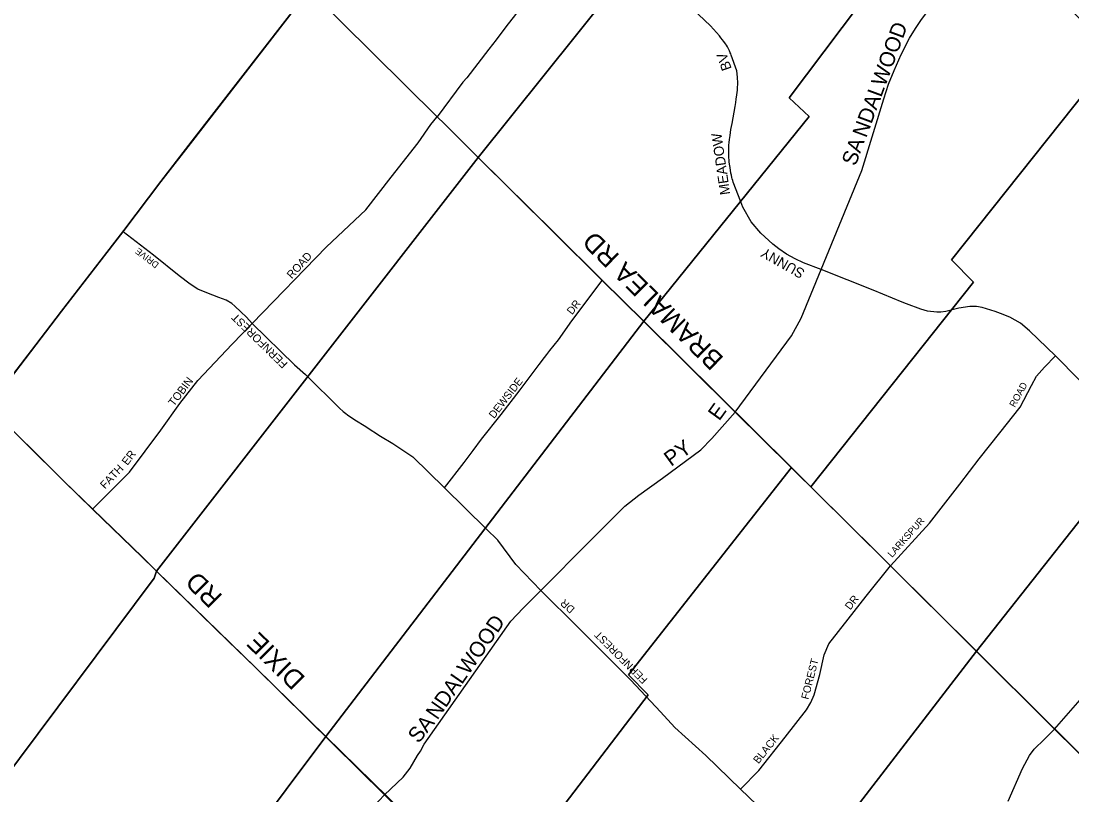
# Model space of a CAD drawing. Extents: x 589463 to 611048, y 4827729 to 4855916.
# Drawn here: x 598173 to 600924, y 4844309 to 4846336 of the extents above; entities that cross this region are included whole.
import ezdxf

# ---------------------------------------------------------------- set-up
doc = ezdxf.new("R2010")
doc.units = 0
for name, color, linetype in [('GIS_LOT_CONCESSION', 7, 'Continuous'), ('GIS_MAJOR_ARTERIAL_STREETS', 7, 'Continuous'), ('GIS_MINOR_ARTERIAL_STREETS', 7, 'Continuous'), ('GIS_TX_MAJOR_ARTERIAL_STREETS', 7, 'Continuous'), ('GIS_TX_MINOR_ARTERIAL_STREETS', 7, 'Continuous')]:
    doc.layers.add(name, color=color, linetype=linetype)

msp = doc.modelspace()

# ---------------------------------------------------------------- linework, layer by layer
at = {"layer": 'GIS_LOT_CONCESSION'}
for points in [[(599711.5, 4847557.3), (599498.4, 4847290.3), (599316.7, 4847062.4), (599292.8, 4847032.3), (599261.7, 4846969.2), (599234.9, 4846851.8), (599220.3, 4846810.4), (599199.6, 4846770.9), (599169.3, 4846723.2), (598927.1, 4846417.5), (599262.3, 4846085.5), (599281.4, 4846066.5), (599369.9, 4845978.8), (599800, 4846516.5), (599730, 4846583.5), (600158, 4847117.8), (600082.8, 4847191.9), (599981.6, 4847291.5)], [(600158, 4847117.8), (599730, 4846583.5), (599800, 4846516.5), (599369.9, 4845978.8), (599569.3, 4845781.3), (599694.9, 4845656.9), (599803, 4845549.8), (600236.1, 4846086), (600183.8, 4846135.1), (600597.8, 4846684.9), (600573.6, 4846708.7), (600462, 4846818.6), (600458.4, 4846822.2)], [(598482, 4846855.2), (597643.7, 4845762.8), (597730.1, 4845676.9), (598087.1, 4845326.3), (598278.7, 4845576.4), (598442.1, 4845787), (598539, 4845916), (598621.3, 4846022.4), (598927.1, 4846417.5)], [(600597.8, 4846684.9), (600183.8, 4846135.1), (600236.1, 4846086), (599803, 4845549.8), (600190, 4845166.5), (600240.5, 4845116.5), (600666.8, 4845652.2), (600608.7, 4845711), (601038.2, 4846250.1), (600981.8, 4846305.9), (600727.2, 4846557.6)], [(598927.1, 4846417.5), (598621.3, 4846022.4), (598539, 4845916), (598442.1, 4845787), (598278.7, 4845576.4), (598087.1, 4845326.3), (598284.7, 4845131.2), (598360.5, 4845057.7), (598490.3, 4844931.8), (598527.6, 4844895.4), (599369.9, 4845978.8), (599281.4, 4846066.5), (599262.3, 4846085.5)], [(601038.2, 4846250.1), (600608.7, 4845711), (600666.8, 4845652.2), (600240.5, 4845116.5), (600449.4, 4844909.6), (600674.5, 4844685.8), (601099.7, 4845223.6), (601064.4, 4845260.3), (601487, 4845806.5), (601134.4, 4846155)], [(599369.9, 4845978.8), (598527.6, 4844895.4), (598786.6, 4844642.8), (598971.1, 4844462.2), (599803, 4845549.8), (599694.9, 4845656.9), (599569.3, 4845781.3)], [(601487, 4845806.5), (601064.4, 4845260.3), (601099.7, 4845223.6), (600674.5, 4844685.8), (600871.5, 4844489.7), (600879.3, 4844482), (600992.6, 4844369.6), (601113.7, 4844248.7), (601374.3, 4844578.5), (601492.2, 4844793.2), (601575.6, 4844944.5), (601918.9, 4845377.9), (601666.6, 4845629)], [(599803, 4845549.8), (598971.1, 4844462.2), (599133.4, 4844303.5), (599234.5, 4844199.7), (599353.3, 4844081.2), (599402.9, 4844031.7), (599814.9, 4844571.7), (599763.2, 4844623.5), (600190, 4845166.5)], [(598087.1, 4845326.3), (597681.7, 4844799.3), (597643.8, 4844768.4), (597236.4, 4844242.2), (597501.1, 4843980.8), (597635.6, 4843847.9), (597647, 4843836.7), (597671.7, 4843812.5), (597681.9, 4843802.5), (598103, 4844350.4), (598116, 4844335.4), (598521.3, 4844877.1), (598527.6, 4844895.4), (598490.3, 4844931.8), (598360.5, 4845057.7), (598284.7, 4845131.2)], [(600190, 4845166.5), (599763.2, 4844623.5), (599814.9, 4844571.7), (599402.9, 4844031.7), (599594.4, 4843840.8), (599743.6, 4843692.3), (599839.6, 4843601.7), (600674.5, 4844685.8), (600449.4, 4844909.6), (600240.5, 4845116.5)], [(598527.6, 4844895.4), (598521.3, 4844877.1), (598116, 4844335.4), (598103, 4844350.4), (597681.9, 4843802.5), (598006.5, 4843483.9), (598111.5, 4843380.8), (598119.7, 4843372.7), (598539.6, 4843924.4), (598555, 4843907.4), (598971.1, 4844462.2), (598786.6, 4844642.8)], [(600674.5, 4844685.8), (599839.6, 4843601.7), (600276, 4843164.4), (600569.5, 4843539.9), (601113.7, 4844248.7), (600992.6, 4844369.6), (600879.3, 4844482), (600871.5, 4844489.7)], [(598971.1, 4844462.2), (598555, 4843907.4), (598539.6, 4843924.4), (598119.7, 4843372.7), (598144.6, 4843348.2), (598182.6, 4843310.9), (598374.9, 4843119.4), (598554.3, 4842942.6), (598564.6, 4842932.4), (599402.9, 4844031.7), (599353.3, 4844081.2), (599234.5, 4844199.7), (599133.4, 4844303.5)]]:
    msp.add_lwpolyline(points, close=True, dxfattribs=at)
at = {"layer": 'GIS_MAJOR_ARTERIAL_STREETS'}
for points in [[(600515, 4846316.1), (600528.6, 4846337), (600561, 4846381.1), (600590, 4846416.5), (600610.6, 4846438.4)], [(598621, 4846022.3), (598926.8, 4846417.3)], [(599262, 4846085.3), (598926.8, 4846417.3)], [(600431.6, 4846132.2), (600444, 4846170.4), (600458.5, 4846206.4), (600477.5, 4846247.9), (600498.8, 4846291.1), (600515, 4846316.1)], [(600335.7, 4845851), (600374.4, 4845944.7), (600431.6, 4846132.2)], [(599564.7, 4845784.4), (599365.9, 4845982.4), (599281.1, 4846066.4), (599262, 4846085.3)], [(598439.7, 4845784.2), (598505.1, 4845871.1), (598538.6, 4845915.9), (598621, 4846022.3)], [(600267.3, 4845685), (600335.7, 4845851)], [(598257.9, 4845548.6), (598439.7, 4845784.2)], [(599694.6, 4845656.7), (599564.7, 4845784.4)], [(600042.6, 4845312), (600189.8, 4845511.8), (600215, 4845558), (600267.3, 4845685)], [(600042.6, 4845312), (599802.7, 4845549.6), (599694.6, 4845656.7)], [(598086.7, 4845326.2), (598257.9, 4845548.6)], [(598360.1, 4845057.6), (598284.4, 4845131.1), (598086.7, 4845326.2)], [(599852.1, 4845139.2), (599952.7, 4845213.3), (599981.3, 4845243), (600042.6, 4845312)], [(600449.1, 4844909.5), (600410, 4844948.2), (600042.6, 4845312)], [(599533.7, 4844844.9), (599659.9, 4844971.7), (599753.6, 4845065.1), (599790, 4845094.2), (599852.1, 4845139.2)], [(598538.6, 4844884.2), (598521.8, 4844900.6), (598490, 4844931.7), (598360.1, 4845057.6)], [(600879, 4844481.9), (600449.1, 4844909.5)], [(598786.2, 4844642.6), (598714.4, 4844712.7), (598538.6, 4844884.2)], [(599228.6, 4844442), (599455.5, 4844764.7), (599487, 4844798.1), (599533.7, 4844844.9)], [(599124, 4844309.4), (598786.2, 4844642.6)], [(600992.3, 4844369.4), (600879, 4844481.9)], [(599124, 4844309.4), (599172.9, 4844355.6), (599191.1, 4844379.3), (599211.1, 4844412.3), (599218.3, 4844424.3), (599228.6, 4844442)], [(598729, 4843901.6), (598848.9, 4844025.3), (599016.5, 4844196.3), (599094.6, 4844277.8), (599124, 4844309.4)], [(599352.9, 4844081.1), (599234.2, 4844199.5), (599124, 4844309.4)]]:
    msp.add_lwpolyline(points, dxfattribs=at)
at = {"layer": 'GIS_MINOR_ARTERIAL_STREETS'}
for points in [[(599487.8, 4846380.6), (599464.6, 4846349.3), (599457.9, 4846340.9), (599442.1, 4846321.1)], [(599487.8, 4846380.6), (599464.6, 4846349.3), (599457.9, 4846340.9), (599442.1, 4846321.1)], [(599977.9, 4846323.6), (599931, 4846367.8), (599925, 4846373.6)], [(599977.9, 4846323.6), (599931, 4846367.8), (599925, 4846373.6)], [(599442.1, 4846321.1), (599416.4, 4846286.5), (599397.1, 4846262.4)], [(599442.1, 4846321.1), (599416.4, 4846286.5), (599397.1, 4846262.4)], [(600046.6, 4846205.3), (600032.2, 4846246.3), (600030.9, 4846249.8), (600029.8, 4846252.8), (600027.6, 4846257.9), (600025.8, 4846261.7), (600024.4, 4846264.5), (600022.1, 4846268.7), (600019.6, 4846272.7), (600017.5, 4846276), (600015.6, 4846278.8), (600012.2, 4846283.5), (600009.5, 4846287), (600005.4, 4846292.2), (600001.1, 4846297.2), (599977.9, 4846323.6)], [(600046.6, 4846205.3), (600032.2, 4846246.3), (600030.9, 4846249.8), (600029.8, 4846252.8), (600027.6, 4846257.9), (600025.8, 4846261.7), (600024.4, 4846264.5), (600022.1, 4846268.7), (600019.6, 4846272.7), (600017.5, 4846276), (600015.6, 4846278.8), (600012.2, 4846283.5), (600009.5, 4846287), (600005.4, 4846292.2), (600001.1, 4846297.2), (599977.9, 4846323.6)], [(599397.1, 4846262.4), (599339.9, 4846187.4), (599329.5, 4846176.3)], [(599397.1, 4846262.4), (599339.9, 4846187.4), (599329.5, 4846176.3)], [(600057.3, 4845862.5), (600037.7, 4845913.6), (600036.1, 4845918.2), (600034.9, 4845922.4), (600033.9, 4845926), (600032.5, 4845932.5), (600031.6, 4845937.4), (600029.3, 4845952.3), (600028, 4845960.7), (600027.1, 4845967), (600026.6, 4845971.7), (600026, 4845978.9), (600025.8, 4845982.4), (600025.7, 4845986), (600025.6, 4845990.9), (600025.7, 4845999.5), (600025.9, 4846006), (600026.2, 4846010.8), (600026.8, 4846018.1), (600027.7, 4846025.3), (600029.2, 4846036), (600031.6, 4846051.9), (600034.3, 4846067.8), (600042.5, 4846112.2), (600044.2, 4846122.9), (600045.4, 4846131), (600047, 4846143.1), (600048.4, 4846155.2), (600048.8, 4846159.4), (600049, 4846163.2), (600049.3, 4846169.7), (600049.4, 4846174.6), (600049.3, 4846178.3), (600049, 4846183.9), (600048.5, 4846189.3), (600046.6, 4846205.3)], [(600057.3, 4845862.5), (600037.7, 4845913.6), (600036.1, 4845918.2), (600034.9, 4845922.4), (600033.9, 4845926), (600032.5, 4845932.5), (600031.6, 4845937.4), (600029.3, 4845952.3), (600028, 4845960.7), (600027.1, 4845967), (600026.6, 4845971.7), (600026, 4845978.9), (600025.8, 4845982.4), (600025.7, 4845986), (600025.6, 4845990.9), (600025.7, 4845999.5), (600025.9, 4846006), (600026.2, 4846010.8), (600026.8, 4846018.1), (600027.7, 4846025.3), (600029.2, 4846036), (600031.6, 4846051.9), (600034.3, 4846067.8), (600042.5, 4846112.2), (600044.2, 4846122.9), (600045.4, 4846131), (600047, 4846143.1), (600048.4, 4846155.2), (600048.8, 4846159.4), (600049, 4846163.2), (600049.3, 4846169.7), (600049.4, 4846174.6), (600049.3, 4846178.3), (600049, 4846183.9), (600048.5, 4846189.3), (600046.6, 4846205.3)], [(599329.5, 4846176.3), (599262, 4846085.3)], [(599329.5, 4846176.3), (599262, 4846085.3)], [(599141.7, 4845926.8), (599212.8, 4846016.9), (599246, 4846065), (599260.9, 4846083.9), (599262, 4846085.3)], [(599141.7, 4845926.8), (599212.8, 4846016.9), (599246, 4846065), (599260.9, 4846083.9), (599262, 4846085.3)], [(598972.8, 4845744.7), (599075.8, 4845841.8), (599141.7, 4845926.8)], [(598972.8, 4845744.7), (599075.8, 4845841.8), (599141.7, 4845926.8)], [(600267.3, 4845685), (600221.6, 4845703), (600199.7, 4845713.2), (600176.6, 4845725.7), (600156.9, 4845739.2), (600140.8, 4845751.5), (600109.4, 4845780.5), (600084.8, 4845809.9), (600062.6, 4845848.9), (600057.3, 4845862.5)], [(600267.3, 4845685), (600221.6, 4845703), (600199.7, 4845713.2), (600176.6, 4845725.7), (600156.9, 4845739.2), (600140.8, 4845751.5), (600109.4, 4845780.5), (600084.8, 4845809.9), (600062.6, 4845848.9), (600057.3, 4845862.5)], [(598519.6, 4845722.5), (598439.7, 4845784.2)], [(598519.6, 4845722.5), (598439.7, 4845784.2)], [(598777.9, 4845544.2), (598972.8, 4845744.7)], [(598777.9, 4845544.2), (598972.8, 4845744.7)], [(598586.7, 4845669.1), (598519.6, 4845722.5)], [(598586.7, 4845669.1), (598519.6, 4845722.5)], [(598659.5, 4845623.8), (598635.6, 4845634), (598615.6, 4845646.6), (598586.7, 4845669.1)], [(598659.5, 4845623.8), (598635.6, 4845634), (598615.6, 4845646.6), (598586.7, 4845669.1)], [(600403.8, 4845631.4), (600267.3, 4845685)], [(600403.8, 4845631.4), (600267.3, 4845685)], [(599614.8, 4845550.8), (599694.6, 4845656.7)], [(599614.8, 4845550.8), (599694.6, 4845656.7)], [(600480, 4845599.7), (600403.8, 4845631.4)], [(600480, 4845599.7), (600403.8, 4845631.4)], [(598724.6, 4845596.1), (598709.4, 4845604.7), (598690.3, 4845612.2), (598659.5, 4845623.8)], [(598724.6, 4845596.1), (598709.4, 4845604.7), (598690.3, 4845612.2), (598659.5, 4845623.8)], [(598777.9, 4845544.2), (598762.6, 4845560.1), (598747.7, 4845574.8), (598732.8, 4845589.4), (598724.6, 4845596.1)], [(598777.9, 4845544.2), (598762.6, 4845560.1), (598747.7, 4845574.8), (598732.8, 4845589.4), (598724.6, 4845596.1)], [(600761.7, 4845560.6), (600737.7, 4845570.1), (600723.1, 4845575), (600688.9, 4845585.5), (600674.5, 4845588.6), (600657.4, 4845588.6), (600628.1, 4845584), (600593.9, 4845575.3), (600581.3, 4845573.6), (600570.4, 4845573.8), (600546, 4845576.5), (600528.3, 4845581.2), (600491, 4845595.4), (600480, 4845599.7)], [(600761.7, 4845560.6), (600737.7, 4845570.1), (600723.1, 4845575), (600688.9, 4845585.5), (600674.5, 4845588.6), (600657.4, 4845588.6), (600628.1, 4845584), (600593.9, 4845575.3), (600581.3, 4845573.6), (600570.4, 4845573.8), (600546, 4845576.5), (600528.3, 4845581.2), (600491, 4845595.4), (600480, 4845599.7)], [(599579.6, 4845500.9), (599614.8, 4845550.8)], [(599579.6, 4845500.9), (599614.8, 4845550.8)], [(600881.1, 4845458.8), (600813.2, 4845524.7), (600789.3, 4845544.6), (600761.7, 4845560.6)], [(600881.1, 4845458.8), (600813.2, 4845524.7), (600789.3, 4845544.6), (600761.7, 4845560.6)], [(598725.7, 4845490.1), (598777.9, 4845544.2)], [(598725.7, 4845490.1), (598777.9, 4845544.2)], [(598889, 4845435.6), (598777.9, 4845544.2)], [(598889, 4845435.6), (598777.9, 4845544.2)], [(599529.7, 4845436.8), (599543.2, 4845454.4), (599549.4, 4845463), (599556.8, 4845473.3), (599579.6, 4845500.9)], [(599529.7, 4845436.8), (599543.2, 4845454.4), (599549.4, 4845463), (599556.8, 4845473.3), (599579.6, 4845500.9)], [(598635.6, 4845394.9), (598725.7, 4845490.1)], [(598635.6, 4845394.9), (598725.7, 4845490.1)], [(600818.8, 4845381.9), (600831.9, 4845406), (600852.8, 4845429.5), (600881.1, 4845458.8)], [(600818.8, 4845381.9), (600831.9, 4845406), (600852.8, 4845429.5), (600881.1, 4845458.8)], [(601002.9, 4845336.1), (600881.1, 4845458.8)], [(601002.9, 4845336.1), (600881.1, 4845458.8)], [(598889, 4845435.6), (598917.1, 4845410.2), (598917.4, 4845410), (598946.2, 4845381.6)], [(598889, 4845435.6), (598917.1, 4845410.2), (598917.4, 4845410), (598946.2, 4845381.6)], [(599479.6, 4845370), (599529.7, 4845436.8)], [(599479.6, 4845370), (599529.7, 4845436.8)], [(598588.3, 4845334.5), (598635.6, 4845394.9)], [(598588.3, 4845334.5), (598635.6, 4845394.9)], [(598946.2, 4845381.6), (598980.3, 4845348.6), (598990.7, 4845338.2), (598998.8, 4845329.8), (599006.9, 4845321.9), (599016.5, 4845313), (599023.1, 4845307.9), (599027.8, 4845304.7), (599046.8, 4845291.7), (599075.7, 4845274)], [(598946.2, 4845381.6), (598980.3, 4845348.6), (598990.7, 4845338.2), (598998.8, 4845329.8), (599006.9, 4845321.9), (599016.5, 4845313), (599023.1, 4845307.9), (599027.8, 4845304.7), (599046.8, 4845291.7), (599075.7, 4845274)], [(599430.2, 4845305.3), (599479.6, 4845370)], [(599430.2, 4845305.3), (599479.6, 4845370)], [(600735.5, 4845257.4), (600788.6, 4845325), (600818.8, 4845381.9)], [(600735.5, 4845257.4), (600788.6, 4845325), (600818.8, 4845381.9)], [(598539, 4845264.1), (598588.3, 4845334.5)], [(598539, 4845264.1), (598588.3, 4845334.5)], [(599378.6, 4845240.8), (599430.2, 4845305.3)], [(599378.6, 4845240.8), (599430.2, 4845305.3)], [(599075.7, 4845274), (599076.7, 4845273.4), (599114.1, 4845248.9), (599145.7, 4845229.2), (599198.5, 4845194.4), (599281.3, 4845113.6)], [(599075.7, 4845274), (599076.7, 4845273.4), (599114.1, 4845248.9), (599145.7, 4845229.2), (599198.5, 4845194.4), (599281.3, 4845113.6)], [(598360.1, 4845057.6), (598456.6, 4845154.7), (598539, 4845264.1)], [(598360.1, 4845057.6), (598456.6, 4845154.7), (598539, 4845264.1)], [(600681.8, 4845189.2), (600735.5, 4845257.4)], [(600681.8, 4845189.2), (600735.5, 4845257.4)], [(599333.3, 4845179.8), (599356.5, 4845211), (599378.6, 4845240.8)], [(599333.3, 4845179.8), (599356.5, 4845211), (599378.6, 4845240.8)], [(599281.3, 4845113.6), (599333.3, 4845179.8)], [(599281.3, 4845113.6), (599333.3, 4845179.8)], [(600631, 4845123.4), (600681.8, 4845189.2)], [(600631, 4845123.4), (600681.8, 4845189.2)], [(599420.7, 4844976.2), (599390.7, 4845005.8), (599281.3, 4845113.6)], [(599420.7, 4844976.2), (599390.7, 4845005.8), (599281.3, 4845113.6)], [(600551.2, 4845021.1), (600631, 4845123.4)], [(600551.2, 4845021.1), (600631, 4845123.4)], [(600449.1, 4844909.5), (600551.2, 4845021.1)], [(600449.1, 4844909.5), (600551.2, 4845021.1)], [(599533.7, 4844844.9), (599468, 4844912.3), (599420.7, 4844976.2)], [(599533.7, 4844844.9), (599468, 4844912.3), (599420.7, 4844976.2)], [(600385.3, 4844829.7), (600449.1, 4844909.5)], [(600385.3, 4844829.7), (600449.1, 4844909.5)], [(599630.7, 4844748.8), (599533.7, 4844844.9)], [(599630.7, 4844748.8), (599533.7, 4844844.9)], [(600338.5, 4844769.3), (600385.3, 4844829.7)], [(600338.5, 4844769.3), (600385.3, 4844829.7)], [(600287.6, 4844704.7), (600338.5, 4844769.3)], [(600287.6, 4844704.7), (600338.5, 4844769.3)], [(599762.3, 4844617.2), (599694.3, 4844685.3), (599630.7, 4844748.8)], [(599762.3, 4844617.2), (599694.3, 4844685.3), (599630.7, 4844748.8)], [(600264.4, 4844625), (600275.9, 4844676.1), (600287.6, 4844704.7)], [(600264.4, 4844625), (600275.9, 4844676.1), (600287.6, 4844704.7)], [(599847.1, 4844526.8), (599769.5, 4844610.1), (599762.3, 4844617.2)], [(599847.1, 4844526.8), (599769.5, 4844610.1), (599762.3, 4844617.2)], [(600173.7, 4844460.5), (600229.6, 4844532.1), (600241, 4844551), (600249.5, 4844571.5), (600264.4, 4844625)], [(600173.7, 4844460.5), (600229.6, 4844532.1), (600241, 4844551), (600249.5, 4844571.5), (600264.4, 4844625)], [(600879, 4844481.9), (600940.1, 4844551.5), (600972.1, 4844587.9), (600993.2, 4844613.1)], [(600879, 4844481.9), (600940.1, 4844551.5), (600972.1, 4844587.9), (600993.2, 4844613.1)], [(600056.6, 4844324.7), (599965.9, 4844412.4), (599884.4, 4844485.5), (599847.1, 4844526.8)], [(600056.6, 4844324.7), (599965.9, 4844412.4), (599884.4, 4844485.5), (599847.1, 4844526.8)], [(600794.5, 4844378.3), (600813.4, 4844412.9), (600825.8, 4844429.5), (600852.4, 4844455.7), (600879, 4844481.9)], [(600794.5, 4844378.3), (600813.4, 4844412.9), (600825.8, 4844429.5), (600852.4, 4844455.7), (600879, 4844481.9)], [(600056.6, 4844324.7), (600104.9, 4844373.4), (600173.7, 4844460.5)], [(600056.6, 4844324.7), (600104.9, 4844373.4), (600173.7, 4844460.5)], [(600757.2, 4844292.8), (600794.5, 4844378.3)], [(600757.2, 4844292.8), (600794.5, 4844378.3)], [(600180.2, 4844202.9), (600141.9, 4844242.4), (600056.6, 4844324.7)], [(600180.2, 4844202.9), (600141.9, 4844242.4), (600056.6, 4844324.7)]]:
    msp.add_lwpolyline(points, dxfattribs=at)

# ---------------------------------------------------------------- texts
at = {"layer": 'GIS_TX_MAJOR_ARTERIAL_STREETS'}
for s, height, rotation, p in [('NDALWOOD', 40, 69.7558, (600385.8, 4846028.4)), ('SA', 40, 70.5592, (600358, 4845954.4)), ('BRAMALEA RD', 49.998, 135.497, (600015.2, 4845453.2)), ('E', 40, 54.1059, (600000.7, 4845286.9)), ('PY', 40, 36.0896, (599874.7, 4845168)), ('DIXIE       RD', 49.998, 135.3211, (598919.3, 4844616.1)), ('NDALWOOD', 40, 55.3084, (599262.5, 4844503.9)), ('SA', 40, 51.1038, (599213.2, 4844442.1))]:
    msp.add_text(s, height=height, rotation=rotation, dxfattribs=at).set_placement(p)
at = {"layer": 'GIS_TX_MINOR_ARTERIAL_STREETS'}
for s, height, rotation, p in [('BV', 26.44, 109.4249, (600033.9, 4846211.4)), ('MEADOW', 26.44, 98.2761, (600029.7, 4845882.6)), ('DRIVE', 17.07, 142.409, (598535.3, 4845700.7)), ('ROAD', 20.96, 47.5906, (598881.6, 4845659.5)), ('SUNNY', 26.44, 150.4819, (600227.4, 4845682.8)), ('DR', 20, 52.3014, (599615.6, 4845565.4)), ('FERNFOREST', 20.96, 135.5979, (598872.2, 4845439.5)), ('TOBIN', 20.96, 52.814, (598573, 4845325.2)), ('DEWSIDE', 20, 52.3014, (599411.4, 4845293.4)), ('ROAD', 18, 61.0816, (600775, 4845322.8)), ('ER', 20.96, 52.9002, (598451.2, 4845170.8)), ('FATH', 20.96, 46.7624, (598392.5, 4845109)), ('LARKSPUR', 18, 48.308, (600453.4, 4844929.6)), ('DR', 20, 137.6126, (599624.4, 4844797.6)), ('DR', 20, 52, (600343.9, 4844792.1)), ('FERNFOREST', 20, 134.9572, (599814.7, 4844612.1)), ('FOREST', 20, 75.6312, (600234.2, 4844558)), ('BLACK ', 20, 51.3261, (600103.6, 4844389.3))]:
    msp.add_text(s, height=height, rotation=rotation, dxfattribs=at).set_placement(p)

doc.saveas('drawing.dxf')
